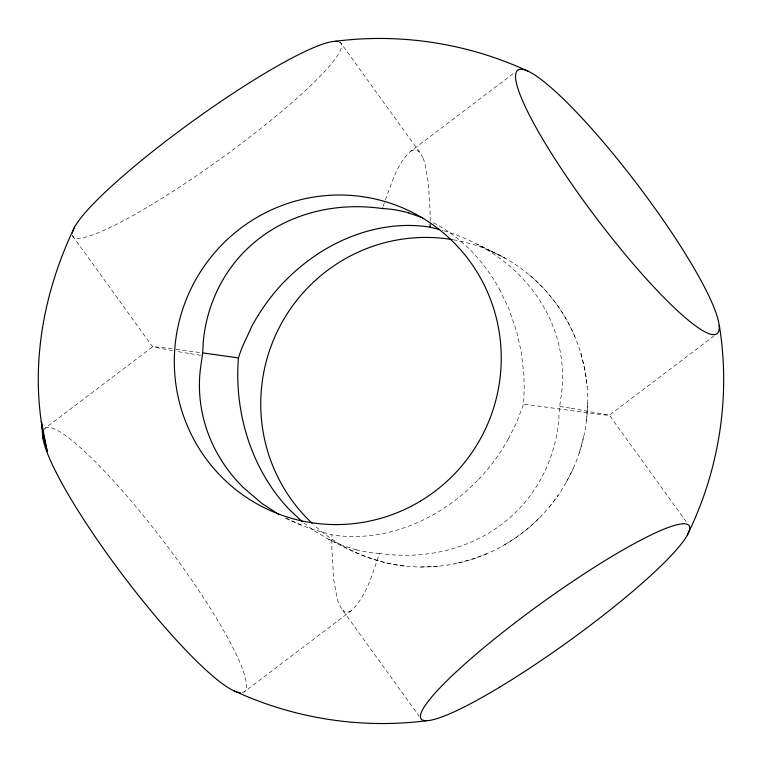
<?xml version="1.0" encoding="UTF-8"?>
<svg xmlns="http://www.w3.org/2000/svg" width="762" height="762" viewBox="0 0 762 762"><rect width="100%" height="100%" fill="white"/><g stroke="black" fill="none" stroke-linecap="round" stroke-linejoin="round"><path stroke-width="0.57" stroke-dasharray="3.81 2.86" d="M586.483 420.5L587.664 403.574M508.444 438.874L516.493 422.758L523.58 404.089L524.246 389.153L523.808 373.647L521.008 350.634L516.626 331.422L508.645 308.296L499.52 289.303M579.206 452.99L583.635 437.045M383.191 206.369L384.372 202.768M385.324 199.958C391.963 183.109 396.783 163.735 410.737 151.286L514.14 72.914M566.28 482.26L573.367 468.116M549.192 507.13L558.155 495.29M43.358 430.34L45.091 428.244L152.619 346.796A118.158 1.553 8.4 0 1 164.525 347.863L173.193 348.948M477.488 480.451L474.688 483.289A118.51 70.837 -39.6 0 1 426.806 518.16C397.859 532.952 364.36 540.058 332.032 534.857M539.22 518.122L527.933 528.495L515.369 538.039L501.625 546.525M242.287 692.477L244.069 691.963L351.263 610.714C366.998 595.732 372.38 573.405 379.514 553.441A200.206 159.81 -30.7 0 0 388.782 554.526C424.243 557.879 461.02 550.497 491.338 531.466A116.862 93.278 -30.7 0 0 514.226 513.702C538.515 490.738 553.888 459.048 558.07 425.977A204.378 163.144 -30.7 0 0 558.86 418.586C558.841 405.813 562.423 393.44 562.518 380.648C563.175 358.045 558.098 335.347 548.088 315.077A122.768 95.536 44 0 0 518.951 274.682C498.215 254.022 472.021 239.192 444.046 230.8M714.08 335.899L609.381 415.204A118.158 1.553 8.4 0 1 597.475 414.137L523.58 404.089M486.832 553.764L471.154 559.556L454.819 563.747M421.176 566.976L438.074 566.242M175.898 349.301L200.901 352.663M571.157 408.261L609.381 415.204L686.248 521.732M188.624 353.377L176.393 351.33M404.403 565.966C377.342 563.223 352.406 551.764 328.613 539.267L314.573 530.933L304.19 523.246M172.764 350.72L152.619 346.796L72.981 236.43L72.295 234.096M356.568 549.916L342.681 545.544L328.613 539.267M442.312 230.286L443.179 230.543M286.083 518.389L309.62 528.485L331.87 534.829A214.97 45.92 -81.4 0 0 331.927 549.269L333.708 579.672L337.347 599.256A130.816 27.946 -81.4 0 0 339.195 604.418L341.747 608.905L418.995 715.966M285.493 517.979L301.342 525.37M433.387 222.733C448.085 230.343 461.343 240.592 472.754 252.546A112.681 68.942 60.5 0 1 499.529 289.293M338.89 41.719L340.919 43.139L420.253 153.095L422.805 157.582M529.6 275.149C549.469 291.979 565.128 313.544 575.224 337.528M580.806 353.273L584.806 369.694L587.102 386.553M379.495 553.364A215.77 132.036 60.6 0 1 356.559 549.878M508.292 438.874A139.903 83.62 -39.6 0 1 477.612 480.527M559.794 406.394A215.008 2.781 8.5 0 1 571.529 408.308M200.635 355.33A213.074 2.743 8.5 0 1 189.09 353.444M430.149 221.304A213.036 45.51 -81.4 0 0 430.016 209.941L428.52 184.452L425.072 164.211A131.769 28.146 -81.4 0 0 422.805 157.582M410.737 151.276A117.491 25.098 -81.4 0 1 419.329 152.029M351.263 610.724A117.491 25.098 -81.4 0 1 342.671 609.971M45.091 428.244A165.192 26.489 52.9 0 1 166.907 545.716A165.192 26.489 52.9 0 1 244.069 691.963M453.438 239.782A165.192 163.058 -63.9 0 1 570.633 473.974A165.192 163.058 -63.9 0 1 313.734 524.799M339.709 42.081A165.192 23.422 -35.8 0 1 220.637 158.791A165.192 23.422 -35.8 0 1 72.38 234.982M491.147 251.184L476.917 244.116L505.101 258.175L491.147 251.184"/><path stroke-width="1.14" d="M279.121 514.626L261.823 503.415L243.049 487.309A122.768 95.536 44 0 1 213.903 446.923C203.606 426.044 198.53 402.593 199.549 379.324C199.911 367.227 203.168 355.521 203.14 343.414A204.378 163.144 -30.7 0 1 203.93 336.023C208.112 302.952 223.495 271.262 247.774 248.298A116.862 93.278 -30.7 0 1 270.662 230.534C299.19 212.646 333.48 204.997 366.951 207.007A196.539 156.886 -30.7 0 1 382.486 208.559L382.715 207.826M74.609 227.086C41.348 295.989 27.794 376.542 47.273 451.418L41.386 421.472L42.986 438.645M687.391 534.914C719.157 470.411 730.882 396.364 719.299 325.288M284.512 281.549L287.312 278.711A118.51 70.837 -39.6 0 1 335.194 243.84C364.141 229.048 397.64 221.942 429.968 227.143M335.461 41.281C400.936 32.852 468.497 43.463 528.323 71.361M426.539 720.719C361.064 729.148 293.503 718.537 233.677 690.639M202.73 352.911L238.42 357.911M439.703 229.553L430.13 227.171A213.036 45.51 -81.4 0 0 430.149 224.219M408.88 213.008L422.834 217.837M302.476 521.827L289.246 509.454A112.681 68.942 60.5 0 1 262.471 472.707M262.48 472.697C244.821 440.522 236.515 403.431 237.896 366.798A230.01 140.618 60.6 0 1 238.43 357.921A197.491 118.043 -39.6 0 1 242.183 347.272L252.089 325.812A157.277 94.002 -39.6 0 1 258.308 315.087M258.366 315.087A137.065 81.925 -39.6 0 1 284.436 281.502M382.476 208.54A214.455 131.312 60.6 0 1 408.861 212.874M240.325 692.715A165.192 26.489 52.9 0 1 122.463 574.758A165.192 26.489 52.9 0 1 43.005 431.349M312.077 523.256A165.192 163.058 -63.9 0 1 278.044 329.956A165.192 163.058 -63.9 0 1 452.266 239.582M72.352 233.143A165.192 23.422 -35.8 0 1 193.081 120.91A165.192 23.422 -35.8 0 1 337.899 41.462M548.345 148.428A165.192 26.489 52.9 0 0 716.909 333.756A165.192 26.489 52.9 0 0 587.007 123.511A165.192 26.489 52.9 0 0 548.345 148.428M420.367 501.139A165.192 163.058 -63.9 0 0 418.662 215.77A165.192 163.058 -63.9 0 0 174.308 362.483A165.192 163.058 -63.9 0 0 420.367 501.139M499.843 687.048A165.192 23.422 -35.8 0 0 689.019 525.57A165.192 23.422 -35.8 0 0 476.288 654.025A165.192 23.422 -35.8 0 0 499.843 687.048"/></g></svg>
